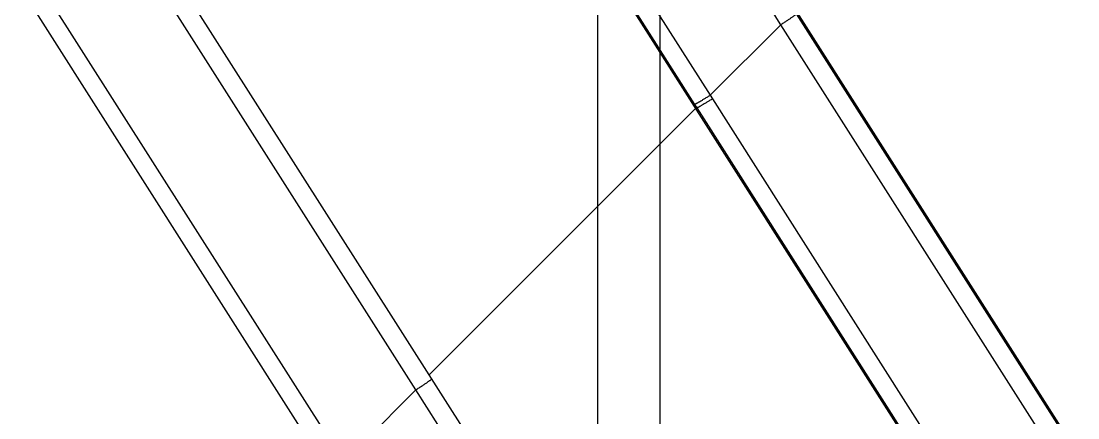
# Model space of a CAD drawing. Header units: millimetres. Extents: x 3299 to 14264, y 1863 to 5555.
# Drawn here: x 9615.12 to 9632.07, y 4138.45 to 4144.81 of the extents above; entities that cross this region are included whole.
import ezdxf

# ---------------------------------------------------------------- set-up
doc = ezdxf.new("R2010")
doc.units = ezdxf.units.MM

# ---------------------------------------------------------------- blocks, each defined once
blk = doc.blocks.new('ERTFHGJ')
at = {"color": 40, "linetype": 'Continuous', "true_color": 0xf8d731}
for p, q in [((8878.457, 3617.77), (8878.457, 3696.77)), ((8879.457, 3617.77), (8879.457, 3696.77))]:
    blk.add_line(p, q, dxfattribs=at)
blk = doc.blocks.new('ryfh')
at = {"xscale": -1}
blk.add_blockref('ERTFHGJ', (17197.083, 1141.444), dxfattribs=at)
blk = doc.blocks.new('1111')
at = {"color": 7, "linetype": 'Continuous'}
for p, q in [((16003.885, 6815.332), (16067.713, 6715.143)), ((16003.365, 6812.053), (16065.315, 6714.812)), ((16058.097, 6715.161), (16043.931, 6737.397)), ((16050.36, 6726.732), (16043.792, 6737.04)), ((16042.942, 6735.397), (16049.202, 6725.573)), ((16042.769, 6735.127), (16055.7, 6714.828)), ((16052.825, 6734.456), (16054.831, 6731.307)), ((16053.075, 6734.604), (16055.082, 6731.454)), ((16056.178, 6732.642), (16056.074, 6732.806)), ((16067.536, 6715.385), (16056.467, 6732.76)), ((16055.082, 6731.454), (16056.214, 6732.585)), ((16056.214, 6732.585), (16056.178, 6732.642)), ((16067.283, 6715.211), (16056.214, 6732.585)), ((16055.082, 6731.454), (16065.43, 6715.211)), ((16050.574, 6726.97), (16054.847, 6731.243)), ((16054.831, 6731.307), (16054.867, 6731.251)), ((16054.847, 6731.243), (16054.867, 6731.251)), ((16054.867, 6731.251), (16065.179, 6715.064)), ((16049.202, 6725.573), (16050.36, 6726.732)), ((16057.7, 6715.211), (16050.36, 6726.732))]:
    blk.add_line(p, q, dxfattribs=at)
for points, knots in [([(16056.214, 6732.585), (16056.23, 6732.596), (16056.261, 6732.616), (16056.306, 6732.645), (16056.348, 6732.673), (16056.381, 6732.695), (16056.404, 6732.711), (16056.419, 6732.721), (16056.432, 6732.731), (16056.443, 6732.739), (16056.452, 6732.746), (16056.459, 6732.752), (16056.463, 6732.756), (16056.466, 6732.759), (16056.466, 6732.76), (16056.467, 6732.76)], [0, 0, 0, 0, 0.183496, 0.361452, 0.527479, 0.675749, 0.741551, 0.800996, 0.853574, 0.898813, 0.936329, 0.965817, 0.987051, 0.994553, 1, 1, 1, 1]), ([(16055.082, 6731.454), (16055.067, 6731.444), (16055.037, 6731.425), (16054.993, 6731.398), (16054.952, 6731.373), (16054.921, 6731.354), (16054.898, 6731.341), (16054.883, 6731.333), (16054.87, 6731.325), (16054.858, 6731.319), (16054.849, 6731.314), (16054.841, 6731.311), (16054.836, 6731.309), (16054.833, 6731.307), (16054.831, 6731.307), (16054.831, 6731.307)], [0, 0, 0, 0, 0.185904, 0.364799, 0.530709, 0.678219, 0.743524, 0.802455, 0.854544, 0.899355, 0.936537, 0.96581, 0.98697, 0.994492, 1, 1, 1, 1]), ([(16055.118, 6731.398), (16055.103, 6731.388), (16055.073, 6731.369), (16055.029, 6731.342), (16054.988, 6731.317), (16054.956, 6731.298), (16054.934, 6731.285), (16054.919, 6731.277), (16054.905, 6731.269), (16054.894, 6731.263), (16054.884, 6731.258), (16054.877, 6731.255), (16054.871, 6731.253), (16054.868, 6731.251), (16054.867, 6731.251), (16054.867, 6731.251)], [0, 0, 0, 0, 0.185904, 0.364799, 0.530709, 0.67822, 0.743524, 0.802455, 0.854544, 0.899355, 0.936537, 0.96581, 0.98697, 0.994492, 1, 1, 1, 1]), ([(16050.36, 6726.732), (16050.377, 6726.742), (16050.41, 6726.764), (16050.458, 6726.795), (16050.495, 6726.82), (16050.523, 6726.838), (16050.541, 6726.851), (16050.558, 6726.863), (16050.573, 6726.873), (16050.585, 6726.883), (16050.596, 6726.891), (16050.604, 6726.897), (16050.609, 6726.902), (16050.612, 6726.905), (16050.614, 6726.907), (16050.614, 6726.908), (16050.613, 6726.908)], [0, 0, 0, 0, 0.192975, 0.379374, 0.55171, 0.630473, 0.70322, 0.769246, 0.827884, 0.878575, 0.920813, 0.954204, 0.978464, 0.993468, 0.997629, 1, 1, 1, 1])]:
    blk.add_open_spline(points, degree=3, knots=knots, dxfattribs=at)
blk = doc.blocks.new('*U162')
blk.add_blockref('1111', (-16308.281, -6888.884))
blk = doc.blocks.new('*U163')
at = {"color": 0, "linetype": 'ByBlock', "lineweight": -2, "transparency": 16777216}
blk.add_blockref('*U162', (0, 1012.5), dxfattribs=at)

msp = doc.modelspace()

# ---------------------------------------------------------------- block references
for name, p in [('*U163', (9879.37292, 3288.5531)), ('ryfh', (1306.74628, -675.91128))]:
    msp.add_blockref(name, p)

doc.saveas('drawing.dxf')
